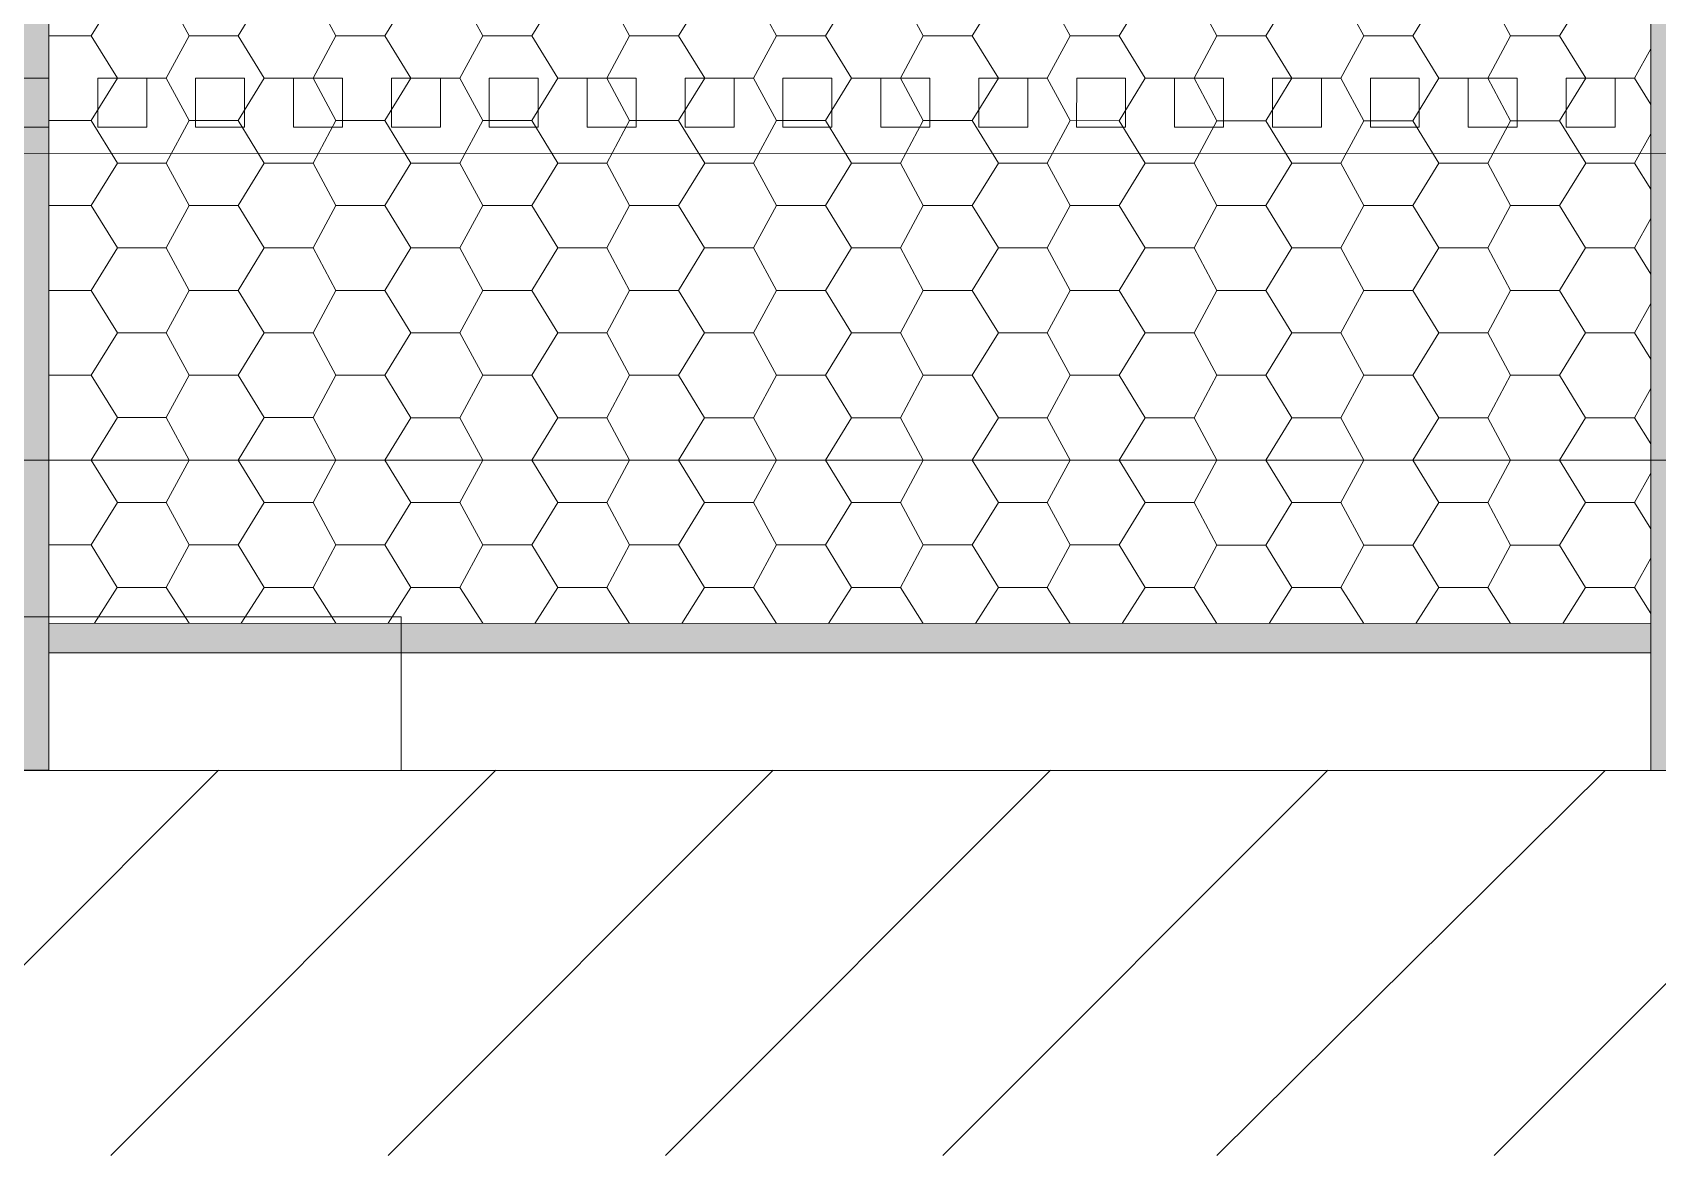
# Model space of a CAD drawing. Extents: x 3377 to 3790, y 1673 to 1846.
# Drawn here: x 3530.94 to 3533.047, y 1761.897 to 1763.353 of the extents above; entities that cross this region are included whole.
import ezdxf

# ---------------------------------------------------------------- set-up
doc = ezdxf.new("R2010")
doc.units = 0
doc.header["$LTSCALE"] = 2
for name, color, linetype, true_color in [('PDF7_0', 7, 'Continuous', 0xc6c6c6), ('PDF7_04-DETALHE', 7, 'Continuous', 0xc6c6c6), ('PDF7_13-CORTE', 7, 'Continuous', 0xe3e3e3)]:
    doc.layers.add(name, color=color, linetype=linetype, true_color=true_color)
doc.layers.add('PDF7_07-HACHURIADO', color=7, linetype='Continuous')

msp = doc.modelspace()

# ---------------------------------------------------------------- linework, layer by layer
at = {"layer": 'PDF7_0', "color": 7, "lineweight": 0}
for points in [[(3530.9188, 1764.4952), (3530.9611, 1764.4952), (3530.961, 1762.3964), (3530.9187, 1762.3964)], [(3530.961, 1762.3964), (3530.9611, 1764.4952)], [(3533.0388, 1764.4951), (3533.0769, 1764.4951), (3533.0767, 1762.3962), (3533.0386, 1762.3962)], [(3533.0386, 1762.5867), (3533.0386, 1762.5486), (3530.961, 1762.5487), (3530.961, 1762.5868)]]:
    msp.add_lwpolyline(points, close=True, dxfattribs=at)
msp.add_lwpolyline([(3533.0388, 1764.4951), (3533.0386, 1762.3962)], dxfattribs=at)
at = {"layer": 'PDF7_0', "lineweight": 0}
for points in [[(3531.016, 1763.3485), (3531.0499, 1763.4035)], [(3531.1134, 1763.4035), (3531.143, 1763.3484), (3531.2065, 1763.3484), (3531.2403, 1763.4035)], [(3531.3038, 1763.4034), (3531.3334, 1763.3484), (3531.3969, 1763.3484), (3531.4307, 1763.4034)], [(3531.4942, 1763.4034), (3531.5238, 1763.3484), (3531.5873, 1763.3484), (3531.6212, 1763.4034)], [(3531.6846, 1763.4034), (3531.7142, 1763.3484), (3531.7777, 1763.3484), (3531.8116, 1763.4034)], [(3531.875, 1763.4034), (3531.9047, 1763.3484), (3531.9681, 1763.3484), (3532.002, 1763.4034)], [(3532.0655, 1763.4034), (3532.0951, 1763.3484), (3532.1585, 1763.3484), (3532.1924, 1763.4034)], [(3532.2559, 1763.4034), (3532.2855, 1763.3484), (3532.349, 1763.3484), (3532.3828, 1763.4034)], [(3532.4463, 1763.4034), (3532.4759, 1763.3484), (3532.5394, 1763.3484), (3532.5732, 1763.4034)], [(3532.6367, 1763.4034), (3532.6663, 1763.3483), (3532.7298, 1763.3483), (3532.7637, 1763.4033)], [(3532.8271, 1763.4033), (3532.8567, 1763.3483), (3532.9202, 1763.3483), (3532.9541, 1763.4033)], [(3530.961, 1763.3485), (3531.016, 1763.3485), (3531.0499, 1763.2934), (3531.1134, 1763.2934), (3531.143, 1763.3484)], [(3531.2065, 1763.3484), (3531.2403, 1763.2934), (3531.3038, 1763.2934), (3531.3334, 1763.3484)], [(3531.3969, 1763.3484), (3531.4307, 1763.2934), (3531.4942, 1763.2934), (3531.5238, 1763.3484)], [(3531.5873, 1763.3484), (3531.6211, 1763.2934), (3531.6846, 1763.2934), (3531.7142, 1763.3484)], [(3531.7777, 1763.3484), (3531.8116, 1763.2934), (3531.875, 1763.2934), (3531.9047, 1763.3484)], [(3531.9681, 1763.3484), (3532.002, 1763.2934), (3532.0655, 1763.2934), (3532.0951, 1763.3484)], [(3532.1585, 1763.3484), (3532.1924, 1763.2934), (3532.2559, 1763.2934), (3532.2855, 1763.3484)], [(3532.349, 1763.3484), (3532.3828, 1763.2934), (3532.4463, 1763.2934), (3532.4759, 1763.3484)], [(3532.5394, 1763.3484), (3532.5732, 1763.2933), (3532.6367, 1763.2933), (3532.6663, 1763.3483)], [(3532.7298, 1763.3483), (3532.7636, 1763.2933), (3532.8271, 1763.2933), (3532.8567, 1763.3483)], [(3532.9202, 1763.3483), (3532.9541, 1763.2933), (3533.0175, 1763.2933), (3533.0387, 1763.2595)], [(3533.0175, 1763.2933), (3533.0387, 1763.3314)], [(3531.016, 1763.2384), (3531.0499, 1763.2934)], [(3531.1134, 1763.2934), (3531.143, 1763.2384), (3531.2065, 1763.2384), (3531.2403, 1763.2934)], [(3531.3038, 1763.2934), (3531.3334, 1763.2384), (3531.3969, 1763.2384), (3531.4307, 1763.2934)], [(3531.4942, 1763.2934), (3531.5238, 1763.2384), (3531.5873, 1763.2384), (3531.6211, 1763.2934)], [(3531.6846, 1763.2934), (3531.7142, 1763.2384), (3531.7777, 1763.2384), (3531.8116, 1763.2934)], [(3531.875, 1763.2934), (3531.9047, 1763.2384), (3531.9681, 1763.2384), (3532.002, 1763.2934)], [(3532.0655, 1763.2934), (3532.0951, 1763.2384), (3532.1585, 1763.2384), (3532.1924, 1763.2934)], [(3532.2559, 1763.2934), (3532.2855, 1763.2384), (3532.349, 1763.2383), (3532.3828, 1763.2934)], [(3532.4463, 1763.2934), (3532.4759, 1763.2383), (3532.5394, 1763.2383), (3532.5732, 1763.2933)], [(3532.6367, 1763.2933), (3532.6663, 1763.2383), (3532.7298, 1763.2383), (3532.7636, 1763.2933)], [(3532.8271, 1763.2933), (3532.8567, 1763.2383), (3532.9202, 1763.2383), (3532.9541, 1763.2933)], [(3530.961, 1763.2384), (3531.016, 1763.2384), (3531.0499, 1763.1834), (3531.1134, 1763.1834), (3531.143, 1763.2384)], [(3531.2065, 1763.2384), (3531.2403, 1763.1834), (3531.3038, 1763.1834), (3531.3334, 1763.2384)], [(3531.3969, 1763.2384), (3531.4307, 1763.1834), (3531.4942, 1763.1834), (3531.5238, 1763.2384)], [(3531.5873, 1763.2384), (3531.6211, 1763.1834), (3531.6846, 1763.1834), (3531.7142, 1763.2384)], [(3531.7777, 1763.2384), (3531.8116, 1763.1834), (3531.875, 1763.1834), (3531.9047, 1763.2384)], [(3531.9681, 1763.2384), (3532.002, 1763.1834), (3532.0654, 1763.1834), (3532.0951, 1763.2384)], [(3532.1585, 1763.2384), (3532.1924, 1763.1833), (3532.2559, 1763.1833), (3532.2855, 1763.2384)], [(3532.349, 1763.2383), (3532.3828, 1763.1833), (3532.4463, 1763.1833), (3532.4759, 1763.2383)], [(3532.5394, 1763.2383), (3532.5732, 1763.1833), (3532.6367, 1763.1833), (3532.6663, 1763.2383)], [(3532.7298, 1763.2383), (3532.7636, 1763.1833), (3532.8271, 1763.1833), (3532.8567, 1763.2383)], [(3532.9202, 1763.2383), (3532.9541, 1763.1833), (3533.0175, 1763.1833), (3533.0387, 1763.1494)], [(3533.0175, 1763.1833), (3533.0387, 1763.2214)], [(3531.016, 1763.1284), (3531.0499, 1763.1834)], [(3531.1134, 1763.1834), (3531.143, 1763.1284), (3531.2064, 1763.1284), (3531.2403, 1763.1834)], [(3531.3038, 1763.1834), (3531.3334, 1763.1284), (3531.3969, 1763.1284), (3531.4307, 1763.1834)], [(3531.4942, 1763.1834), (3531.5238, 1763.1284), (3531.5873, 1763.1284), (3531.6211, 1763.1834)], [(3531.6846, 1763.1834), (3531.7142, 1763.1284), (3531.7777, 1763.1284), (3531.8116, 1763.1834)], [(3531.875, 1763.1834), (3531.9046, 1763.1284), (3531.9681, 1763.1284), (3532.002, 1763.1834)], [(3532.0654, 1763.1834), (3532.0951, 1763.1283), (3532.1585, 1763.1283), (3532.1924, 1763.1833)], [(3532.2559, 1763.1833), (3532.2855, 1763.1283), (3532.3489, 1763.1283), (3532.3828, 1763.1833)], [(3532.4463, 1763.1833), (3532.4759, 1763.1283), (3532.5394, 1763.1283), (3532.5732, 1763.1833)], [(3532.6367, 1763.1833), (3532.6663, 1763.1283), (3532.7298, 1763.1283), (3532.7636, 1763.1833)], [(3532.8271, 1763.1833), (3532.8567, 1763.1283), (3532.9202, 1763.1283), (3532.9541, 1763.1833)], [(3530.961, 1763.1284), (3531.016, 1763.1284), (3531.0499, 1763.0734), (3531.1134, 1763.0734), (3531.143, 1763.1284)], [(3531.2064, 1763.1284), (3531.2403, 1763.0734), (3531.3038, 1763.0734), (3531.3334, 1763.1284)], [(3531.3969, 1763.1284), (3531.4307, 1763.0734), (3531.4942, 1763.0734), (3531.5238, 1763.1284)], [(3531.5873, 1763.1284), (3531.6211, 1763.0734), (3531.6846, 1763.0734), (3531.7142, 1763.1284)], [(3531.7777, 1763.1284), (3531.8115, 1763.0734), (3531.875, 1763.0734), (3531.9046, 1763.1284)], [(3531.9681, 1763.1284), (3532.002, 1763.0733), (3532.0654, 1763.0733), (3532.0951, 1763.1283)], [(3532.1585, 1763.1283), (3532.1924, 1763.0733), (3532.2559, 1763.0733), (3532.2855, 1763.1283)], [(3532.3489, 1763.1283), (3532.3828, 1763.0733), (3532.4463, 1763.0733), (3532.4759, 1763.1283)], [(3532.5394, 1763.1283), (3532.5732, 1763.0733), (3532.6367, 1763.0733), (3532.6663, 1763.1283)], [(3532.7298, 1763.1283), (3532.7636, 1763.0733), (3532.8271, 1763.0733), (3532.8567, 1763.1283)], [(3532.9202, 1763.1283), (3532.954, 1763.0733), (3533.0175, 1763.0733), (3533.0387, 1763.0394)], [(3533.0175, 1763.0733), (3533.0387, 1763.1114)], [(3531.016, 1763.0184), (3531.0499, 1763.0734)], [(3531.1134, 1763.0734), (3531.143, 1763.0184), (3531.2064, 1763.0184), (3531.2403, 1763.0734)], [(3531.3038, 1763.0734), (3531.3334, 1763.0184), (3531.3969, 1763.0184), (3531.4307, 1763.0734)], [(3531.4942, 1763.0734), (3531.5238, 1763.0184), (3531.5873, 1763.0184), (3531.6211, 1763.0734)], [(3531.6846, 1763.0734), (3531.7142, 1763.0184), (3531.7777, 1763.0183), (3531.8115, 1763.0734)], [(3531.875, 1763.0734), (3531.9046, 1763.0183), (3531.9681, 1763.0183), (3532.002, 1763.0733)], [(3532.0654, 1763.0733), (3532.0951, 1763.0183), (3532.1585, 1763.0183), (3532.1924, 1763.0733)], [(3532.2559, 1763.0733), (3532.2855, 1763.0183), (3532.3489, 1763.0183), (3532.3828, 1763.0733)], [(3532.4463, 1763.0733), (3532.4759, 1763.0183), (3532.5394, 1763.0183), (3532.5732, 1763.0733)], [(3532.6367, 1763.0733), (3532.6663, 1763.0183), (3532.7298, 1763.0183), (3532.7636, 1763.0733)], [(3532.8271, 1763.0733), (3532.8567, 1763.0183), (3532.9202, 1763.0183), (3532.954, 1763.0733)], [(3530.961, 1763.0184), (3531.016, 1763.0184), (3531.0499, 1762.9634), (3531.1133, 1762.9634), (3531.143, 1763.0184)], [(3531.2064, 1763.0184), (3531.2403, 1762.9634), (3531.3038, 1762.9634), (3531.3334, 1763.0184)], [(3531.3969, 1763.0184), (3531.4307, 1762.9634), (3531.4942, 1762.9634), (3531.5238, 1763.0184)], [(3531.5873, 1763.0184), (3531.6211, 1762.9634), (3531.6846, 1762.9633), (3531.7142, 1763.0184)], [(3531.7777, 1763.0183), (3531.8115, 1762.9633), (3531.875, 1762.9633), (3531.9046, 1763.0183)], [(3531.9681, 1763.0183), (3532.002, 1762.9633), (3532.0654, 1762.9633), (3532.0951, 1763.0183)], [(3532.1585, 1763.0183), (3532.1924, 1762.9633), (3532.2558, 1762.9633), (3532.2855, 1763.0183)], [(3532.3489, 1763.0183), (3532.3828, 1762.9633), (3532.4463, 1762.9633), (3532.4759, 1763.0183)], [(3532.5394, 1763.0183), (3532.5732, 1762.9633), (3532.6367, 1762.9633), (3532.6663, 1763.0183)], [(3532.7298, 1763.0183), (3532.7636, 1762.9633), (3532.8271, 1762.9633), (3532.8567, 1763.0183)], [(3532.9202, 1763.0183), (3532.954, 1762.9633), (3533.0175, 1762.9633), (3533.0387, 1762.9294)], [(3533.0175, 1762.9633), (3533.0387, 1763.0013)], [(3531.016, 1762.9084), (3531.0499, 1762.9634)], [(3531.1133, 1762.9634), (3531.143, 1762.9084), (3531.2064, 1762.9084), (3531.2403, 1762.9634)], [(3531.3038, 1762.9634), (3531.3334, 1762.9084), (3531.3968, 1762.9084), (3531.4307, 1762.9634)], [(3531.4942, 1762.9634), (3531.5238, 1762.9083), (3531.5873, 1762.9083), (3531.6211, 1762.9634)], [(3531.6846, 1762.9633), (3531.7142, 1762.9083), (3531.7777, 1762.9083), (3531.8115, 1762.9633)], [(3531.875, 1762.9633), (3531.9046, 1762.9083), (3531.9681, 1762.9083), (3532.002, 1762.9633)], [(3532.0654, 1762.9633), (3532.095, 1762.9083), (3532.1585, 1762.9083), (3532.1924, 1762.9633)], [(3532.2558, 1762.9633), (3532.2855, 1762.9083), (3532.3489, 1762.9083), (3532.3828, 1762.9633)], [(3532.4463, 1762.9633), (3532.4759, 1762.9083), (3532.5394, 1762.9083), (3532.5732, 1762.9633)], [(3532.6367, 1762.9633), (3532.6663, 1762.9083), (3532.7298, 1762.9083), (3532.7636, 1762.9633)], [(3532.8271, 1762.9633), (3532.8567, 1762.9083), (3532.9202, 1762.9083), (3532.954, 1762.9633)], [(3530.961, 1762.9084), (3531.016, 1762.9084), (3531.0499, 1762.8534), (3531.1133, 1762.8534), (3531.143, 1762.9084)], [(3531.2064, 1762.9084), (3531.2403, 1762.8534), (3531.3038, 1762.8534), (3531.3334, 1762.9084)], [(3531.3968, 1762.9084), (3531.4307, 1762.8533), (3531.4942, 1762.8533), (3531.5238, 1762.9083)], [(3531.5873, 1762.9083), (3531.6211, 1762.8533), (3531.6846, 1762.8533), (3531.7142, 1762.9083)], [(3531.7777, 1762.9083), (3531.8115, 1762.8533), (3531.875, 1762.8533), (3531.9046, 1762.9083)], [(3531.9681, 1762.9083), (3532.0019, 1762.8533), (3532.0654, 1762.8533), (3532.095, 1762.9083)], [(3532.1585, 1762.9083), (3532.1924, 1762.8533), (3532.2558, 1762.8533), (3532.2855, 1762.9083)], [(3532.3489, 1762.9083), (3532.3828, 1762.8533), (3532.4463, 1762.8533), (3532.4759, 1762.9083)], [(3532.5394, 1762.9083), (3532.5732, 1762.8533), (3532.6367, 1762.8533), (3532.6663, 1762.9083)], [(3532.7298, 1762.9083), (3532.7636, 1762.8533), (3532.8271, 1762.8533), (3532.8567, 1762.9083)], [(3532.9202, 1762.9083), (3532.954, 1762.8532), (3533.0175, 1762.8532), (3533.0387, 1762.8194)], [(3533.0175, 1762.8532), (3533.0387, 1762.8913)], [(3531.016, 1762.7984), (3531.0499, 1762.8534)], [(3531.1133, 1762.8534), (3531.143, 1762.7984), (3531.2064, 1762.7984), (3531.2403, 1762.8534)], [(3531.3038, 1762.8534), (3531.3334, 1762.7983), (3531.3968, 1762.7983), (3531.4307, 1762.8533)], [(3531.4942, 1762.8533), (3531.5238, 1762.7983), (3531.5873, 1762.7983), (3531.6211, 1762.8533)], [(3531.6846, 1762.8533), (3531.7142, 1762.7983), (3531.7777, 1762.7983), (3531.8115, 1762.8533)], [(3531.875, 1762.8533), (3531.9046, 1762.7983), (3531.9681, 1762.7983), (3532.0019, 1762.8533)], [(3532.0654, 1762.8533), (3532.095, 1762.7983), (3532.1585, 1762.7983), (3532.1924, 1762.8533)], [(3532.2558, 1762.8533), (3532.2855, 1762.7983), (3532.3489, 1762.7983), (3532.3828, 1762.8533)], [(3532.4463, 1762.8533), (3532.4759, 1762.7983), (3532.5393, 1762.7983), (3532.5732, 1762.8533)], [(3532.6367, 1762.8533), (3532.6663, 1762.7983), (3532.7298, 1762.7982), (3532.7636, 1762.8533)], [(3532.8271, 1762.8533), (3532.8567, 1762.7982), (3532.9202, 1762.7982), (3532.954, 1762.8532)], [(3530.961, 1762.7984), (3531.016, 1762.7984), (3531.0499, 1762.7434), (3531.1133, 1762.7433), (3531.143, 1762.7984)], [(3531.2064, 1762.7984), (3531.2403, 1762.7433), (3531.3037, 1762.7433), (3531.3334, 1762.7983)], [(3531.3968, 1762.7983), (3531.4307, 1762.7433), (3531.4942, 1762.7433), (3531.5238, 1762.7983)], [(3531.5873, 1762.7983), (3531.6211, 1762.7433), (3531.6846, 1762.7433), (3531.7142, 1762.7983)], [(3531.7777, 1762.7983), (3531.8115, 1762.7433), (3531.875, 1762.7433), (3531.9046, 1762.7983)], [(3531.9681, 1762.7983), (3532.0019, 1762.7433), (3532.0654, 1762.7433), (3532.095, 1762.7983)], [(3532.1585, 1762.7983), (3532.1924, 1762.7433), (3532.2558, 1762.7433), (3532.2855, 1762.7983)], [(3532.3489, 1762.7983), (3532.3828, 1762.7433), (3532.4462, 1762.7433), (3532.4759, 1762.7983)], [(3532.5393, 1762.7983), (3532.5732, 1762.7432), (3532.6367, 1762.7432), (3532.6663, 1762.7983)], [(3532.7298, 1762.7982), (3532.7636, 1762.7432), (3532.8271, 1762.7432), (3532.8567, 1762.7982)], [(3532.9202, 1762.7982), (3532.954, 1762.7432), (3533.0175, 1762.7432), (3533.0387, 1762.7094)], [(3533.0175, 1762.7432), (3533.0387, 1762.7813)], [(3531.016, 1762.6883), (3531.0499, 1762.7434)], [(3531.1133, 1762.7433), (3531.1429, 1762.6883), (3531.2064, 1762.6883), (3531.2403, 1762.7433)], [(3531.3037, 1762.7433), (3531.3334, 1762.6883), (3531.3968, 1762.6883), (3531.4307, 1762.7433)], [(3531.4942, 1762.7433), (3531.5238, 1762.6883), (3531.5873, 1762.6883), (3531.6211, 1762.7433)], [(3531.6846, 1762.7433), (3531.7142, 1762.6883), (3531.7777, 1762.6883), (3531.8115, 1762.7433)], [(3531.875, 1762.7433), (3531.9046, 1762.6883), (3531.9681, 1762.6883), (3532.0019, 1762.7433)], [(3532.0654, 1762.7433), (3532.095, 1762.6883), (3532.1585, 1762.6883), (3532.1924, 1762.7433)], [(3532.2558, 1762.7433), (3532.2854, 1762.6883), (3532.3489, 1762.6883), (3532.3828, 1762.7433)], [(3532.4462, 1762.7433), (3532.4759, 1762.6882), (3532.5393, 1762.6882), (3532.5732, 1762.7432)], [(3532.6367, 1762.7432), (3532.6663, 1762.6882), (3532.7298, 1762.6882), (3532.7636, 1762.7432)], [(3532.8271, 1762.7432), (3532.8567, 1762.6882), (3532.9202, 1762.6882), (3532.954, 1762.7432)], [(3530.961, 1762.6883), (3531.016, 1762.6883), (3531.0498, 1762.6333), (3531.1133, 1762.6333), (3531.1429, 1762.5868)], [(3531.1133, 1762.6333), (3531.1429, 1762.6883)], [(3531.2064, 1762.6883), (3531.2403, 1762.6333), (3531.3037, 1762.6333), (3531.3334, 1762.5868)], [(3531.3037, 1762.6333), (3531.3334, 1762.6883)], [(3531.3968, 1762.6883), (3531.4307, 1762.6333), (3531.4942, 1762.6333), (3531.5238, 1762.5868)], [(3531.4942, 1762.6333), (3531.5238, 1762.6883)], [(3531.5873, 1762.6883), (3531.6211, 1762.6333), (3531.6846, 1762.6333), (3531.7142, 1762.5867)], [(3531.6846, 1762.6333), (3531.7142, 1762.6883)], [(3531.7777, 1762.6883), (3531.8115, 1762.6333), (3531.875, 1762.6333), (3531.9046, 1762.5867)], [(3531.875, 1762.6333), (3531.9046, 1762.6883)], [(3531.9681, 1762.6883), (3532.0019, 1762.6333), (3532.0654, 1762.6333), (3532.095, 1762.5867)], [(3532.0654, 1762.6333), (3532.095, 1762.6883)], [(3532.1585, 1762.6883), (3532.1924, 1762.6333), (3532.2558, 1762.6333), (3532.2854, 1762.5867)], [(3532.2558, 1762.6333), (3532.2854, 1762.6883)], [(3532.3489, 1762.6883), (3532.3828, 1762.6332), (3532.4462, 1762.6332), (3532.4759, 1762.5867)], [(3532.4462, 1762.6332), (3532.4759, 1762.6882)], [(3532.5393, 1762.6882), (3532.5732, 1762.6332), (3532.6367, 1762.6332), (3532.6663, 1762.5867)], [(3532.6367, 1762.6332), (3532.6663, 1762.6882)], [(3532.7298, 1762.6882), (3532.7636, 1762.6332), (3532.8271, 1762.6332), (3532.8567, 1762.5867)], [(3532.8271, 1762.6332), (3532.8567, 1762.6882)], [(3532.9202, 1762.6882), (3532.954, 1762.6332), (3533.0175, 1762.6332), (3533.0386, 1762.5993)], [(3533.0175, 1762.6332), (3533.0387, 1762.6713)], [(3531.0202, 1762.5868), (3531.0498, 1762.6333)], [(3531.2106, 1762.5868), (3531.2403, 1762.6333)], [(3531.4011, 1762.5868), (3531.4307, 1762.6333)], [(3531.5915, 1762.5867), (3531.6211, 1762.6333)], [(3531.7819, 1762.5867), (3531.8115, 1762.6333)], [(3531.9723, 1762.5867), (3532.0019, 1762.6333)], [(3532.1627, 1762.5867), (3532.1924, 1762.6333)], [(3532.3531, 1762.5867), (3532.3828, 1762.6332)], [(3532.5436, 1762.5867), (3532.5732, 1762.6332)], [(3532.734, 1762.5867), (3532.7636, 1762.6332)], [(3532.9244, 1762.5867), (3532.954, 1762.6332)]]:
    msp.add_lwpolyline(points, dxfattribs=at)
at = {"layer": 'PDF7_0', "color": 9, "true_color": 0xc1c1c1, "transparency": 33554559}
for points in [[(3530.9188, 1764.4952), (3530.961, 1762.3964), (3530.9187, 1762.3964)], [(3530.9611, 1764.4952), (3530.9188, 1764.4952), (3530.961, 1762.3964)], [(3533.0388, 1764.4951), (3533.0767, 1762.3962), (3533.0386, 1762.3962)], [(3533.0769, 1764.4951), (3533.0388, 1764.4951), (3533.0767, 1762.3962)], [(3533.0386, 1762.5867), (3530.961, 1762.5868), (3533.0386, 1762.5486)], [(3530.961, 1762.5868), (3533.0386, 1762.5486), (3530.961, 1762.5487)]]:
    msp.add_solid(points, dxfattribs=at)
at = {"layer": 'PDF7_04-DETALHE', "lineweight": 0}
for points in [[(3529.7552, 1764.8973), (3535.2053, 1764.8969), (3535.2052, 1763.1958), (3529.7551, 1763.1962)], [(3535.1587, 1763.1958), (3530.229, 1763.1962), (3530.2289, 1762.3964)], [(3530.229, 1762.7984), (3535.2052, 1762.7981)], [(3530.2289, 1762.5953), (3531.418, 1762.5952), (3531.418, 1762.3963)]]:
    msp.add_lwpolyline(points, dxfattribs=at)
for points in [[(3530.961, 1763.2935), (3530.961, 1763.23), (3530.8976, 1763.23), (3530.8976, 1763.2935)], [(3531.088, 1763.2934), (3531.088, 1763.23), (3531.0245, 1763.23), (3531.0245, 1763.2934)], [(3531.2149, 1763.2934), (3531.2149, 1763.23), (3531.1514, 1763.23), (3531.1514, 1763.2934)], [(3531.3419, 1763.2934), (3531.3419, 1763.23), (3531.2784, 1763.23), (3531.2784, 1763.2934)], [(3531.4688, 1763.2934), (3531.4688, 1763.2299), (3531.4053, 1763.2299), (3531.4053, 1763.2934)], [(3531.5958, 1763.2934), (3531.5958, 1763.2299), (3531.5323, 1763.2299), (3531.5323, 1763.2934)], [(3531.7227, 1763.2934), (3531.7227, 1763.2299), (3531.6592, 1763.2299), (3531.6592, 1763.2934)], [(3531.8496, 1763.2934), (3531.8496, 1763.2299), (3531.7862, 1763.2299), (3531.7862, 1763.2934)], [(3531.9766, 1763.2934), (3531.9766, 1763.2299), (3531.9131, 1763.2299), (3531.9131, 1763.2934)], [(3532.1035, 1763.2934), (3532.1035, 1763.2299), (3532.0401, 1763.2299), (3532.0401, 1763.2934)], [(3532.2305, 1763.2934), (3532.2305, 1763.2299), (3532.167, 1763.2299), (3532.167, 1763.2934)], [(3532.3574, 1763.2934), (3532.3574, 1763.2299), (3532.2939, 1763.2299), (3532.294, 1763.2934)], [(3532.4844, 1763.2933), (3532.4844, 1763.2299), (3532.4209, 1763.2299), (3532.4209, 1763.2934)], [(3532.6113, 1763.2933), (3532.6113, 1763.2299), (3532.5478, 1763.2299), (3532.5478, 1763.2933)], [(3532.7383, 1763.2933), (3532.7383, 1763.2299), (3532.6748, 1763.2299), (3532.6748, 1763.2933)], [(3532.8652, 1763.2933), (3532.8652, 1763.2299), (3532.8017, 1763.2299), (3532.8017, 1763.2933)], [(3532.9921, 1763.2933), (3532.9921, 1763.2298), (3532.9287, 1763.2298), (3532.9287, 1763.2933)]]:
    msp.add_lwpolyline(points, close=True, dxfattribs=at)
at = {"layer": 'PDF7_07-HACHURIADO', "lineweight": 0}
for points in [[(3530.6817, 1761.8971), (3531.181, 1762.3964)], [(3531.0413, 1761.8971), (3531.5407, 1762.3963)], [(3531.401, 1761.897), (3531.9004, 1762.3963)], [(3531.7607, 1761.897), (3532.26, 1762.3963)], [(3532.1204, 1761.897), (3532.6197, 1762.3963)], [(3532.4758, 1761.897), (3532.9794, 1762.3962)], [(3532.8355, 1761.8969), (3533.3348, 1762.3962)]]:
    msp.add_lwpolyline(points, dxfattribs=at)
at = {"layer": 'PDF7_13-CORTE', "color": 7, "lineweight": 0}
msp.add_lwpolyline([(3513.9844, 1764.8983), (3513.9842, 1762.3975), (3544.8685, 1762.3948)], dxfattribs=at)

doc.saveas('drawing.dxf')
